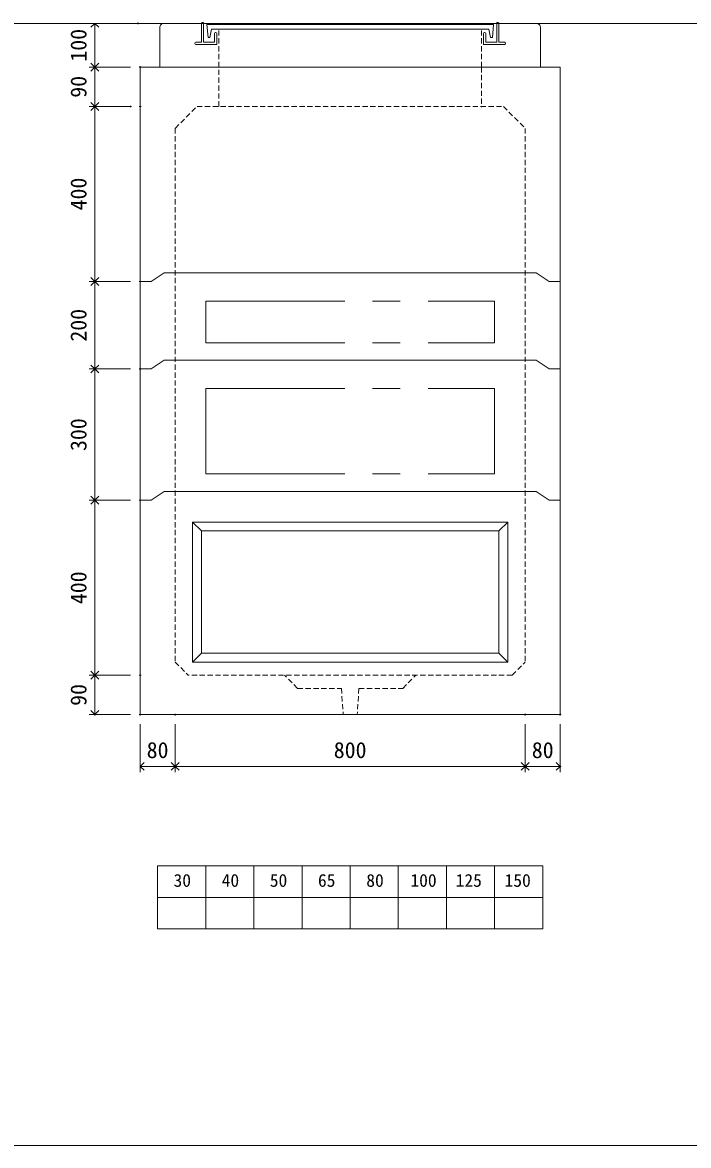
# Model space of a CAD drawing. Units: millimetres, scale not verified. Extents: x -4890 to 18490, y -2320 to 2320.
# Drawn here: x 1846 to 3368, y -1955 to 612 of the extents above; entities that cross this region are included whole.
import ezdxf
from ezdxf.enums import TextEntityAlignment as Align

# ---------------------------------------------------------------- set-up
doc = ezdxf.new("R2010")
doc.units = ezdxf.units.MM
doc.header["$LTSCALE"] = 10
doc.header["$PDMODE"] = 32
doc.header["$PDSIZE"] = 2
doc.linetypes.add('DASHED1', pattern=[1.8, 1.2, -0.6])
doc.linetypes.add('USER2', pattern=[50.8, 31.75, -6.35, 6.35, -6.35])
doc.layers.add('0-1_Defpoints', color=7, linetype='Continuous')
for name, color, linetype, lineweight in [('0-2_waku', 7, 'Continuous', 18), ('0-3_gaikei', 7, 'Continuous', 18), ('0-4_kakure', 7, 'DASHED1', 5), ('0-5_sunpou', 7, 'Continuous', 5), ('0-9_uchigawa', 6, 'Continuous', 18), ('0-B_futa', 3, 'Continuous', 18), ('0-C_GL', 4, 'Continuous', 18), ('0-E_文字１', 7, 'Continuous', 18), ('1-3_uchigawa2', 6, 'USER2', 18)]:
    doc.layers.add(name, color=color, linetype=linetype, lineweight=lineweight)
doc.styles.add('ＭＳ ゴシック', font='')
doc.styles.get('ＭＳ ゴシック').set_extended_font_data('MS Gothic')

# ---------------------------------------------------------------- blocks, each defined once
blk = doc.blocks.new('_Open90')
at = {"layer": '0-5_sunpou'}
blk.add_line((0, 0), (-1, 0), dxfattribs=at)
blk.add_lwpolyline([(-0.5, 0.5), (0, 0), (-0.5, -0.5)], dxfattribs=at)
blk = doc.blocks.new('D64')
at = {"layer": '0-1_Defpoints'}
for p in [(3562.32, 1704.36), (3458.83, 1304.36), (3562.32, 1304.36)]:
    blk.add_point(p, dxfattribs=at)
at = {"layer": '0-5_sunpou'}
for p, q in [((3540.32, 1704.36), (3445.83, 1704.36)), ((3458.83, 1686.36), (3458.83, 1322.36)), ((3540.32, 1304.36), (3445.83, 1304.36))]:
    blk.add_line(p, q, dxfattribs=at)
at = {"layer": '0-5_sunpou', "xscale": 18, "yscale": 18}
for p, rotation in [((3458.83, 1704.36), 90), ((3458.83, 1304.36), 270)]:
    blk.add_blockref('_Open90', p, dxfattribs=dict(at, rotation=rotation))
at = {"layer": '0-5_sunpou', "style": 'ＭＳ ゴシック'}
blk.add_text('400', height=36.66, rotation=90, dxfattribs=at).set_placement((3450.83, 1466.86), align=Align.BOTTOM_LEFT)
blk = doc.blocks.new('D65')
at = {"layer": '0-1_Defpoints'}
for p in [(3562.32, 1304.36), (3458.83, 1214.36), (3562.32, 1214.36)]:
    blk.add_point(p, dxfattribs=at)
at = {"layer": '0-5_sunpou'}
for p, q in [((3540.32, 1304.36), (3445.83, 1304.36)), ((3458.83, 1286.36), (3458.83, 1232.36)), ((3540.32, 1214.36), (3445.83, 1214.36))]:
    blk.add_line(p, q, dxfattribs=at)
at = {"layer": '0-5_sunpou', "xscale": 18, "yscale": 18}
for p, rotation in [((3458.83, 1304.36), 90), ((3458.83, 1214.36), 270)]:
    blk.add_blockref('_Open90', p, dxfattribs=dict(at, rotation=rotation))
at = {"layer": '0-5_sunpou', "style": 'ＭＳ ゴシック'}
blk.add_text('90', height=36.66, rotation=90, dxfattribs=at).set_placement((3450.83, 1234.36), align=Align.BOTTOM_LEFT)
blk = doc.blocks.new('D66')
at = {"layer": '0-1_Defpoints'}
for p in [(3562.32, 1214.36), (3642.32, 1214.36), (3642.32, 1095.97)]:
    blk.add_point(p, dxfattribs=at)
at = {"layer": '0-5_sunpou'}
for p, q in [((3562.32, 1192.36), (3562.32, 1082.97)), ((3642.32, 1192.36), (3642.32, 1082.97)), ((3580.32, 1095.97), (3624.32, 1095.97))]:
    blk.add_line(p, q, dxfattribs=at)
at = {"layer": '0-5_sunpou', "xscale": 18, "yscale": 18, "rotation": 180}
blk.add_blockref('_Open90', (3562.32, 1095.97), dxfattribs=at)
at = {"layer": '0-5_sunpou', "xscale": 18, "yscale": 18}
blk.add_blockref('_Open90', (3642.32, 1095.97), dxfattribs=at)
at = {"layer": '0-5_sunpou', "style": 'ＭＳ ゴシック'}
blk.add_text('80', height=36.66, dxfattribs=at).set_placement((3577.32, 1103.97), align=Align.BOTTOM_LEFT)
blk = doc.blocks.new('D67')
at = {"layer": '0-1_Defpoints'}
for p in [(3642.32, 1214.36), (4442.32, 1214.36), (4442.32, 1095.97)]:
    blk.add_point(p, dxfattribs=at)
at = {"layer": '0-5_sunpou'}
for p, q in [((3642.32, 1192.36), (3642.32, 1082.97)), ((4442.32, 1192.36), (4442.32, 1082.97)), ((3660.32, 1095.97), (4424.32, 1095.97))]:
    blk.add_line(p, q, dxfattribs=at)
at = {"layer": '0-5_sunpou', "xscale": 18, "yscale": 18, "rotation": 180}
blk.add_blockref('_Open90', (3642.32, 1095.97), dxfattribs=at)
at = {"layer": '0-5_sunpou', "xscale": 18, "yscale": 18}
blk.add_blockref('_Open90', (4442.32, 1095.97), dxfattribs=at)
at = {"layer": '0-5_sunpou', "style": 'ＭＳ ゴシック'}
blk.add_text('800', height=36.66, dxfattribs=at).set_placement((4004.82, 1103.97), align=Align.BOTTOM_LEFT)
blk = doc.blocks.new('D68')
at = {"layer": '0-1_Defpoints'}
for p in [(4442.32, 1214.36), (4522.32, 1214.36), (4522.32, 1095.97)]:
    blk.add_point(p, dxfattribs=at)
at = {"layer": '0-5_sunpou'}
for p, q in [((4442.32, 1192.36), (4442.32, 1082.97)), ((4522.32, 1192.36), (4522.32, 1082.97)), ((4460.32, 1095.97), (4504.32, 1095.97))]:
    blk.add_line(p, q, dxfattribs=at)
at = {"layer": '0-5_sunpou', "xscale": 18, "yscale": 18, "rotation": 180}
blk.add_blockref('_Open90', (4442.32, 1095.97), dxfattribs=at)
at = {"layer": '0-5_sunpou', "xscale": 18, "yscale": 18}
blk.add_blockref('_Open90', (4522.32, 1095.97), dxfattribs=at)
at = {"layer": '0-5_sunpou', "style": 'ＭＳ ゴシック'}
blk.add_text('80', height=36.66, dxfattribs=at).set_placement((4457.32, 1103.97), align=Align.BOTTOM_LEFT)
blk = doc.blocks.new('D69')
at = {"layer": '0-1_Defpoints'}
for p in [(3556.77, 2794.36), (3458.83, 2694.36), (3562.32, 2694.36)]:
    blk.add_point(p, dxfattribs=at)
at = {"layer": '0-5_sunpou'}
for p, q in [((3534.77, 2794.36), (3445.83, 2794.36)), ((3458.83, 2776.36), (3458.83, 2712.36)), ((3540.32, 2694.36), (3445.83, 2694.36))]:
    blk.add_line(p, q, dxfattribs=at)
at = {"layer": '0-5_sunpou', "xscale": 18, "yscale": 18}
for p, rotation in [((3458.83, 2794.36), 90), ((3458.83, 2694.36), 270)]:
    blk.add_blockref('_Open90', p, dxfattribs=dict(at, rotation=rotation))
at = {"layer": '0-5_sunpou', "style": 'ＭＳ ゴシック'}
blk.add_text('100', height=36.66, rotation=90, dxfattribs=at).set_placement((3450.83, 2706.86), align=Align.BOTTOM_LEFT)
blk = doc.blocks.new('D70')
at = {"layer": '0-1_Defpoints'}
for p in [(3562.32, 2694.36), (3458.83, 2604.36), (3562.32, 2604.36)]:
    blk.add_point(p, dxfattribs=at)
at = {"layer": '0-5_sunpou'}
for p, q in [((3540.32, 2694.36), (3445.83, 2694.36)), ((3458.83, 2676.36), (3458.83, 2622.36)), ((3540.32, 2604.36), (3445.83, 2604.36))]:
    blk.add_line(p, q, dxfattribs=at)
at = {"layer": '0-5_sunpou', "xscale": 18, "yscale": 18}
for p, rotation in [((3458.83, 2694.36), 90), ((3458.83, 2604.36), 270)]:
    blk.add_blockref('_Open90', p, dxfattribs=dict(at, rotation=rotation))
at = {"layer": '0-5_sunpou', "style": 'ＭＳ ゴシック'}
blk.add_text('90', height=36.66, rotation=90, dxfattribs=at).set_placement((3450.83, 2624.36), align=Align.BOTTOM_LEFT)
blk = doc.blocks.new('D71')
at = {"layer": '0-1_Defpoints'}
for p in [(3540.32, 2604.36), (3458.83, 2204.36), (3562.32, 2204.36)]:
    blk.add_point(p, dxfattribs=at)
at = {"layer": '0-5_sunpou'}
for p, q in [((3518.32, 2604.36), (3445.83, 2604.36)), ((3458.83, 2586.36), (3458.83, 2222.36)), ((3540.32, 2204.36), (3445.83, 2204.36))]:
    blk.add_line(p, q, dxfattribs=at)
at = {"layer": '0-5_sunpou', "xscale": 18, "yscale": 18}
for p, rotation in [((3458.83, 2604.36), 90), ((3458.83, 2204.36), 270)]:
    blk.add_blockref('_Open90', p, dxfattribs=dict(at, rotation=rotation))
at = {"layer": '0-5_sunpou', "style": 'ＭＳ ゴシック'}
blk.add_text('400', height=36.66, rotation=90, dxfattribs=at).set_placement((3450.83, 2366.86), align=Align.BOTTOM_LEFT)
blk = doc.blocks.new('D72')
at = {"layer": '0-1_Defpoints'}
for p in [(3562.32, 2204.36), (3458.83, 2004.36), (3562.32, 2004.36)]:
    blk.add_point(p, dxfattribs=at)
at = {"layer": '0-5_sunpou'}
for p, q in [((3540.32, 2204.36), (3445.83, 2204.36)), ((3458.83, 2186.36), (3458.83, 2022.36)), ((3540.32, 2004.36), (3445.83, 2004.36))]:
    blk.add_line(p, q, dxfattribs=at)
at = {"layer": '0-5_sunpou', "xscale": 18, "yscale": 18}
for p, rotation in [((3458.83, 2204.36), 90), ((3458.83, 2004.36), 270)]:
    blk.add_blockref('_Open90', p, dxfattribs=dict(at, rotation=rotation))
at = {"layer": '0-5_sunpou', "style": 'ＭＳ ゴシック'}
blk.add_text('200', height=36.66, rotation=90, dxfattribs=at).set_placement((3450.83, 2066.86), align=Align.BOTTOM_LEFT)
blk = doc.blocks.new('D73')
at = {"layer": '0-1_Defpoints'}
for p in [(3562.32, 2004.36), (3458.83, 1704.36), (3562.32, 1704.36)]:
    blk.add_point(p, dxfattribs=at)
at = {"layer": '0-5_sunpou'}
for p, q in [((3540.32, 2004.36), (3445.83, 2004.36)), ((3458.83, 1986.36), (3458.83, 1722.36)), ((3540.32, 1704.36), (3445.83, 1704.36))]:
    blk.add_line(p, q, dxfattribs=at)
at = {"layer": '0-5_sunpou', "xscale": 18, "yscale": 18}
for p, rotation in [((3458.83, 2004.36), 90), ((3458.83, 1704.36), 270)]:
    blk.add_blockref('_Open90', p, dxfattribs=dict(at, rotation=rotation))
at = {"layer": '0-5_sunpou', "style": 'ＭＳ ゴシック'}
blk.add_text('300', height=36.66, rotation=90, dxfattribs=at).set_placement((3450.83, 1816.86), align=Align.BOTTOM_LEFT)

msp = doc.modelspace()

# ---------------------------------------------------------------- linework, layer by layer
at = {"layer": '0-2_waku'}
for p, q in [((2155, -1315.95), (2155, -1459.95)), ((2155, -1315.95), (2155, -1459.95)), ((2155, -1315.95), (2155, -1459.95)), ((2155, -1315.95), (2155, -1459.95)), ((2155, -1315.95), (3035, -1315.95)), ((2265, -1315.95), (2265, -1459.95)), ((2375, -1315.95), (2375, -1459.95)), ((2375, -1315.95), (2375, -1459.95)), ((2485, -1315.95), (2485, -1459.95)), ((2595, -1315.95), (2595, -1459.95)), ((2705, -1315.95), (2705, -1459.95)), ((2815, -1315.95), (2815, -1459.95)), ((2925, -1315.95), (2925, -1459.95)), ((3035, -1315.95), (3035, -1459.95)), ((2155, -1387.95), (3035, -1387.95)), ((2155, -1459.95), (3035, -1459.95)), ((-1230, -1954.95), (4890, -1954.95)), ((-1230, -1954.95), (4890, -1954.95))]:
    msp.add_line(p, q, dxfattribs=at)
at = {"layer": '0-3_gaikei'}
for p, q in [((2160, 510.05), (2160, 600.05)), ((2170, 610.05), (2255, 610.05)), ((2935, 610.05), (3020, 610.05)), ((3030, 510.05), (3030, 600.05)), ((2115, -969.95), (2115, 510.05)), ((2160, 510.05), (2270, 510.05)), ((2195, 510.05), (2995, 510.05)), ((3030, 510.05), (2920, 510.05)), ((3075, 510.05), (3075, -969.95)), ((2140, 20.05), (2170, 40.05)), ((2140, 20.05), (2170, 40.05)), ((2170, 40.05), (3020, 40.05)), ((3020, 40.05), (3050, 20.05)), ((3020, 40.05), (3050, 20.05)), ((2140, 20.05), (2115, 20.05)), ((2140, 20.05), (2115, 20.05)), ((3050, 20.05), (3075, 20.05)), ((3050, 20.05), (3075, 20.05)), ((2140, -179.95), (2170, -159.95)), ((2140, -179.95), (2170, -159.95)), ((2170, -159.95), (3020, -159.95)), ((3020, -159.95), (3050, -179.95)), ((3020, -159.95), (3050, -179.95)), ((2140, -179.95), (2115, -179.95)), ((2140, -179.95), (2115, -179.95)), ((3050, -179.95), (3075, -179.95)), ((3050, -179.95), (3075, -179.95)), ((2140, -479.95), (2170, -459.95)), ((2140, -479.95), (2170, -459.95)), ((2140, -479.95), (2170, -459.95)), ((2140, -479.95), (2170, -459.95)), ((2140, -479.95), (2170, -459.95)), ((2140, -479.95), (2170, -459.95)), ((2170, -459.95), (3020, -459.95)), ((3020, -459.95), (3050, -479.95)), ((3020, -459.95), (3050, -479.95)), ((3020, -459.95), (3050, -479.95)), ((3020, -459.95), (3050, -479.95)), ((3020, -459.95), (3050, -479.95)), ((3020, -459.95), (3050, -479.95)), ((2140, -479.95), (2115, -479.95)), ((2140, -479.95), (2115, -479.95)), ((2140, -479.95), (2115, -479.95)), ((2140, -479.95), (2115, -479.95)), ((2140, -479.95), (2115, -479.95)), ((2140, -479.95), (2115, -479.95)), ((2115, -479.95), (2115, -969.95)), ((3050, -479.95), (3075, -479.95)), ((3050, -479.95), (3075, -479.95)), ((3050, -479.95), (3075, -479.95)), ((3050, -479.95), (3075, -479.95)), ((3050, -479.95), (3075, -479.95)), ((3050, -479.95), (3075, -479.95)), ((3075, -479.95), (3075, -969.95)), ((3075, -969.95), (2115, -969.95)), ((2115, -969.95), (2195, -969.95)), ((3075, -969.95), (2115, -969.95)), ((2115, -969.95), (2195, -969.95))]:
    msp.add_line(p, q, dxfattribs=at)
at = {"layer": '0-3_gaikei', "lineweight": 5}
for p, q in [((2170, 40.05), (3020, 40.05)), ((2170, 40.05), (3020, 40.05)), ((2170, -159.95), (3020, -159.95)), ((2170, -159.95), (3020, -159.95)), ((2170, -459.95), (3020, -459.95)), ((2170, -459.95), (3020, -459.95)), ((2170, -459.95), (3020, -459.95)), ((2170, -459.95), (3020, -459.95)), ((2170, -459.95), (3020, -459.95)), ((2170, -459.95), (3020, -459.95))]:
    msp.add_line(p, q, dxfattribs=at)
at = {"layer": '0-3_gaikei'}
msp.add_lwpolyline([(2245, 510.05), (2115, 510.05), (3075, 510.05)], dxfattribs=at)
msp.add_lwpolyline([(2245, 510.05), (2115, 510.05), (3075, 510.05)], dxfattribs=at)
for centre, radius, start, end in [((2169.42, 600.63), 9.44, 86.47383, 183.52617), ((3020.33, 600.38), 9.68, 358.04251, 91.95749)]:
    msp.add_arc(centre, radius, start, end, dxfattribs=at)
at = {"layer": '0-4_kakure'}
for p, q in [((2295, 510.05), (2295, 596.55)), ((2895, 510.05), (2895, 596.55)), ((2295, 420.05), (2295, 508.82)), ((2895, 510.05), (2895, 418.82)), ((2195, 370.05), (2245, 420.05)), ((2245, 420.05), (2945, 420.05)), ((2245, 420.05), (2945, 420.05)), ((2245, 420.05), (2945, 420.05)), ((2245, 420.05), (2945, 420.05)), ((2945, 420.05), (2995, 370.05)), ((2195, 370.05), (2195, -849.95)), ((2995, 370.05), (2995, -849.95)), ((2195, -849.95), (2225, -879.95)), ((2965, -879.95), (2995, -849.95)), ((2965, -879.95), (2225, -879.95)), ((2475, -909.95), (2445, -879.95)), ((2475, -909.95), (2445, -879.95)), ((2715, -909.95), (2745, -879.95)), ((2715, -909.95), (2745, -879.95)), ((2475, -909.95), (2575, -909.95)), ((2475, -909.95), (2575, -909.95)), ((2575, -909.95), (2579, -969.95)), ((2575, -909.95), (2579, -969.95)), ((2615, -909.95), (2611, -969.95)), ((2615, -909.95), (2611, -969.95)), ((2615, -909.95), (2715, -909.95))]:
    msp.add_line(p, q, dxfattribs=at)
at = {"layer": '0-9_uchigawa'}
for p, q in [((2235, -529.95), (2255, -549.95)), ((2235, -529.95), (2235, -829.95)), ((2235, -529.95), (2955, -529.95)), ((2235, -529.95), (2235, -849.88)), ((2235, -529.95), (2255, -549.95)), ((2235, -529.95), (2255, -549.95)), ((2235, -529.95), (2235, -829.95)), ((2235, -529.95), (2955, -529.95)), ((2235, -529.95), (2235, -849.88)), ((2235, -529.95), (2255, -549.95)), ((2955, -529.95), (2935, -549.95)), ((2955, -529.95), (2935, -549.95)), ((2955, -529.95), (2955, -849.88)), ((2955, -529.95), (2955, -849.88)), ((2255, -549.95), (2255, -809.95)), ((2255, -549.95), (2255, -809.95)), ((2255, -549.95), (2255, -809.95)), ((2255, -549.95), (2255, -809.95)), ((2255, -549.95), (2255, -829.88)), ((2255, -549.95), (2255, -809.95)), ((2255, -549.95), (2255, -809.95)), ((2255, -549.95), (2255, -809.95)), ((2255, -549.95), (2255, -809.95)), ((2255, -549.95), (2255, -829.88)), ((2935, -829.88), (2935, -549.95)), ((2935, -829.88), (2935, -549.95)), ((2235, -849.88), (2255, -829.88)), ((2255, -829.88), (2935, -829.88)), ((2955, -849.88), (2935, -829.88)), ((2235, -849.88), (2955, -849.88)), ((2255, -849.88), (2955, -849.88))]:
    msp.add_line(p, q, dxfattribs=at)
for points in [[(2235, -529.95), (2255, -549.95), (2255, -809.95)], [(2235, -529.95), (2255, -549.95), (2935, -549.95)], [(2235, -529.95), (2255, -549.95), (2255, -809.95)], [(2235, -529.95), (2255, -549.95), (2935, -549.95)]]:
    msp.add_lwpolyline(points, dxfattribs=at)
at = {"layer": '0-B_futa'}
for p, q in [((2255, 610.05), (2255, 567.05)), ((2257, 612.05), (2260, 612.05)), ((2260, 612.05), (2260, 567.05)), ((2267.81, 607.55), (2922.14, 607.55)), ((2267.81, 607.55), (2270.3, 577.55)), ((2278.33, 596.55), (2274.01, 577.55)), ((2278.33, 596.55), (2911.67, 596.55)), ((2911.67, 596.55), (2915.99, 577.55)), ((2922.14, 607.55), (2919.89, 577.55)), ((2930, 612.05), (2930, 567.05)), ((2930, 612.05), (2933, 612.05)), ((2935, 610.05), (2935, 567.05)), ((2240, 565.05), (2240, 564.05)), ((2242, 567.05), (2255, 567.05)), ((2260, 567.05), (2285, 567.05)), ((2270.3, 577.55), (2274.01, 577.55)), ((2285, 587.05), (2285, 567.05)), ((2287, 589.05), (2288, 589.05)), ((2290, 587.05), (2290, 562.05)), ((2900, 587.05), (2900, 562.05)), ((2903, 589.05), (2902, 589.05)), ((2905, 587.05), (2905, 567.05)), ((2930, 567.05), (2905, 567.05)), ((2919.89, 577.55), (2915.99, 577.55)), ((2948, 567.05), (2935, 567.05)), ((2950, 565.05), (2950, 564.05)), ((2290, 562.05), (2242, 562.05)), ((2900, 562.05), (2948, 562.05))]:
    msp.add_line(p, q, dxfattribs=at)
for centre, start, end in [((2257, 610.05), 90, 180), ((2933, 610.05), 0, 90), ((2242, 565.05), 90, 180), ((2287, 587.05), 90, 180), ((2288, 587.05), 0, 90), ((2902, 587.05), 90, 180), ((2903, 587.05), 0, 90), ((2948, 565.05), 0, 90), ((2242, 564.05), 180, 270), ((2948, 564.05), 270, 0)]:
    msp.add_arc(centre, 2, start, end, dxfattribs=at)
at = {"layer": '0-C_GL'}
msp.add_line((-1230, 610.05), (4890, 610.05), dxfattribs=at)
msp.add_line((-1230, 610.05), (4890, 610.05), dxfattribs=at)
at = {"layer": '1-3_uchigawa2'}
for p, q in [((2265, -24.95), (2265, -119.95)), ((2265, -24.95), (2925, -24.95)), ((2925, -24.95), (2925, -119.95)), ((2265, -119.95), (2925, -119.95)), ((2265, -224.95), (2265, -419.95)), ((2265, -224.95), (2925, -224.95)), ((2925, -224.95), (2925, -419.95)), ((2265, -419.95), (2925, -419.95))]:
    msp.add_line(p, q, dxfattribs=at)

# ---------------------------------------------------------------- block references
at = {"layer": '0-5_sunpou'}
for name in ['D69', 'D70', 'D71', 'D72', 'D73', 'D64', 'D65', 'D66', 'D67', 'D68']:
    msp.add_blockref(name, (-1447.32, -2184.31), dxfattribs=at)

# ---------------------------------------------------------------- texts
at = {"layer": '0-E_文字１', "style": 'ＭＳ ゴシック'}
for s, p in [('30', (2191.39, -1372.39)), ('40', (2301.39, -1372.39)), ('50', (2411.39, -1372.39)), ('65', (2521.39, -1372.39)), ('80', (2631.79, -1372.39)), ('100', (2732.67, -1372.39)), ('125', (2836.05, -1372.39)), ('150', (2947.82, -1372.39))]:
    msp.add_text(s, height=29.33, dxfattribs=at).set_placement(p, align=Align.BOTTOM_LEFT)

doc.saveas('drawing.dxf')
